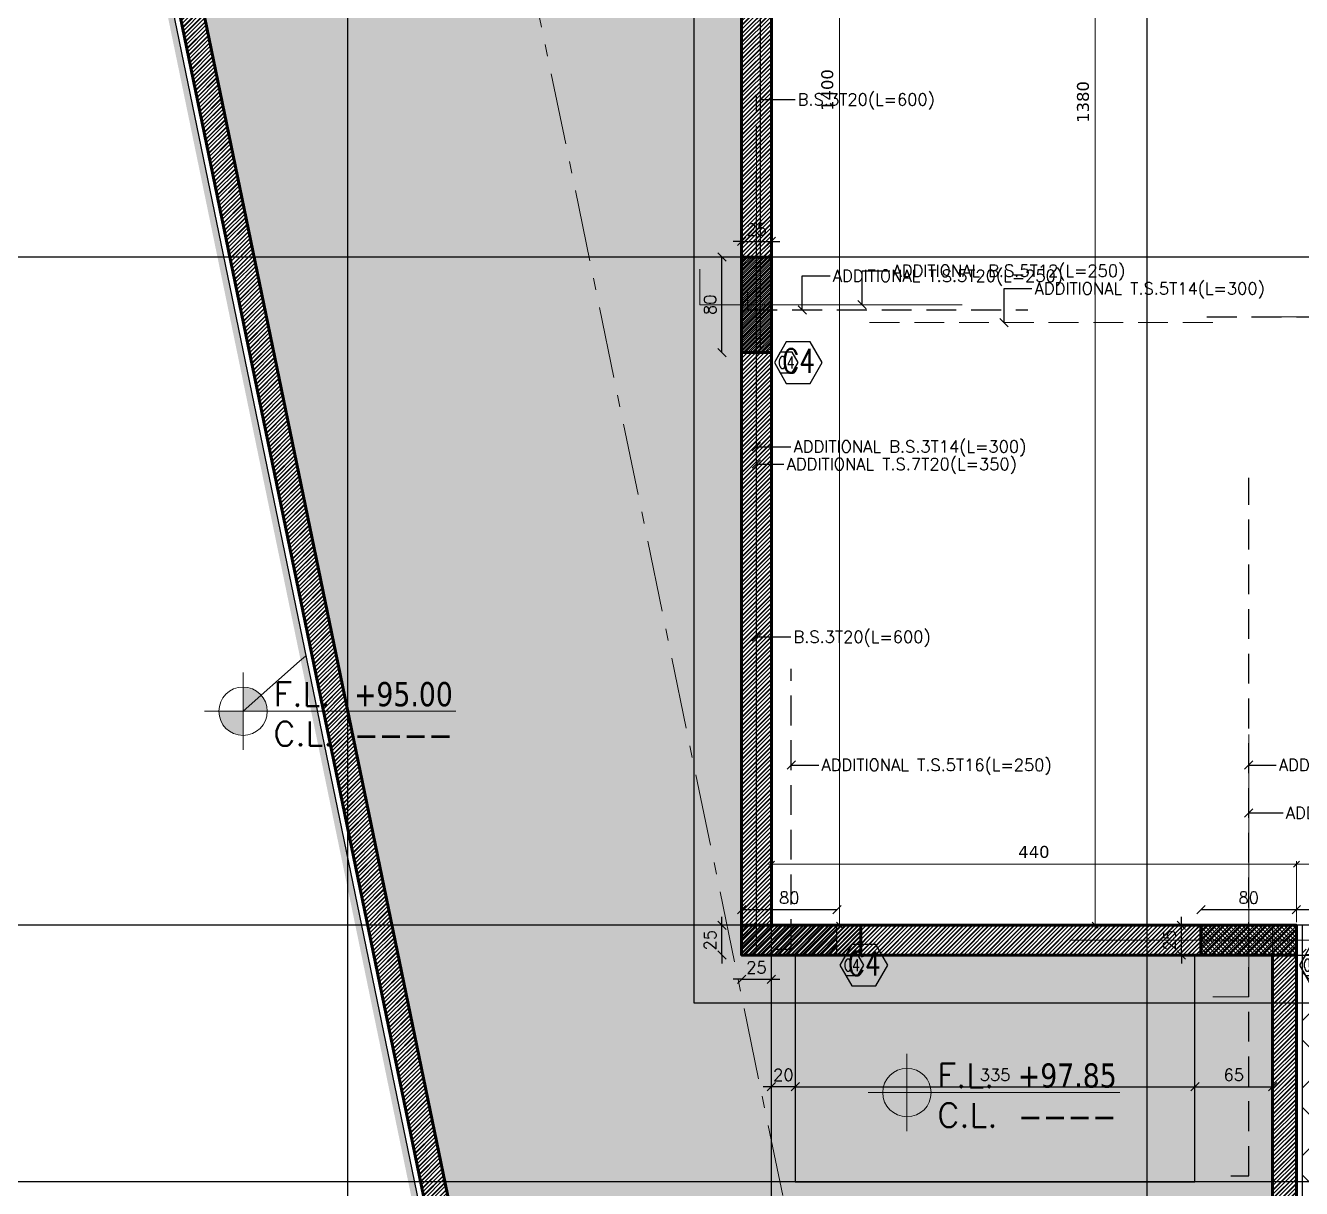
# Model space of a CAD drawing. Header units: inches. Extents: x -48 to 777, y -156 to 510.
# Drawn here: x 586.78 to 597.47, y 127.65 to 137.4 of the extents above; entities that cross this region are included whole.
import ezdxf
from ezdxf.enums import TextEntityAlignment as Align

# ---------------------------------------------------------------- set-up
doc = ezdxf.new("R2010")
doc.units = ezdxf.units.IN
doc.header["$MEASUREMENT"] = 0
doc.set_wipeout_variables(frame=1)
for name, pattern in [('ACAD_ISO10W100', [18, 12, -3, 0, -3]), ('HIDDEN', [0.375, 0.25, -0.125]), ('NUHA', [1.45, 0.75, -0.25, 0.2, -0.25])]:
    doc.linetypes.add(name, pattern=pattern)
doc.layers.get('Defpoints').update_dxf_attribs({"lineweight": 5})
for name, color, linetype, lineweight in [('A-AXIS ST', 251, 'ACAD_ISO10W100', 5), ('A-DIM', 9, 'Continuous', 5), ('A-HIDDEN', 254, 'HIDDEN', 5), ('A-LEVELS', 139, 'Continuous', 20), ('A-LIMIT LOT', 235, 'ACAD_ISO10W100', 20), ('A-PILLARS', 1, 'Continuous', 60), ('A-SIGNS1', 20, 'Continuous', 15), ('A-SIGNS2', 30, 'Continuous', 15), ('A-TEXT', 50, 'Continuous', 15), ('C-STONE', 42, 'Continuous', 30), ('H-PILLARS', 61, 'Continuous', 5), ('str-col-dimension', 6, 'Continuous', 50), ('str-raft-bottom', 1, 'Continuous', 5), ('str-raft-top', 1, 'Continuous', 5)]:
    doc.layers.add(name, color=color, linetype=linetype, lineweight=lineweight)
doc.layers.add('HH-DARK GREY', color=7, linetype='Continuous', lineweight=5, true_color=0x404040)
for name, color, linetype in [('Str-Axes', 8, 'Continuous'), ('str-basement2', 5, 'Continuous'), ('str-col-hatch', 8, 'Continuous'), ('str-COL-TAG-100', 1, 'Continuous'), ('str-COL-TAG-50', 7, 'Continuous'), ('str-columns', 3, 'Continuous'), ('str-raft', 5, 'Continuous'), ('str-slab-bottom-reinf.', 1, 'Continuous'), ('str-slab-top', 1, 'Continuous'), ('str-sunken-slabs', 5, 'Continuous'), ('str-walls', 5, 'Continuous')]:
    doc.layers.add(name, color=color, linetype=linetype)
doc.styles.add('ROMAN', font='ROMANS.SHX')
doc.styles.add('ROMAND', font='verdana.ttf')
doc.styles.add('ROMANS', font='romans__.ttf', dxfattribs={"height": 0.14})
doc.dimstyles.new('M-1.50', dxfattribs={"dimtxt": 0.1, "dimasz": 0.05, "dimexe": 0.025, "dimexo": 0.025, "dimgap": 0.05, "dimtad": 1, "dimlfac": 100, "dimrnd": 0.5, "dimzin": 9, "dimdsep": 46, "dimtxsty": 'ROMAND', "dimblk": 'OBLIQUE', "dimcen": 1, "dimdle": 0.025, "dimclrd": 256, "dimclre": 256, "dimclrt": 2, "dimadec": 0, "dimazin": 0, "dimtfac": 0.666667, "dimtmove": 2, "dimatfit": 3, "dimfxl": 0.04, "dimtolj": 1, "dimtzin": 5, "dimlwd": -1, "dimlwe": -1, "dimarcsym": 0})
doc.dimstyles.new('structure', dxfattribs={"dimtxt": 0.1, "dimasz": 0.07, "dimexe": 0.18, "dimexo": 1, "dimgap": 0.05, "dimtad": 1, "dimdec": 1, "dimlfac": 100, "dimrnd": 0.5, "dimdsep": 46, "dimtxsty": 'ROMAN', "dimblk1": 'OBLIQUE', "dimblk2": 'OBLIQUE', "dimsah": 1, "dimcen": 0.009, "dimse1": 1, "dimse2": 1, "dimclrd": 4, "dimclre": 9, "dimclrt": 1, "dimadec": 0, "dimazin": 0, "dimtfac": 0.066667, "dimtdec": 1, "dimtix": 1, "dimtmove": 2, "dimatfit": 3, "dimldrblk": 'OBLIQUE', "dimfxl": 0.18, "dimtolj": 1, "dimarcsym": 0})
pattern_1 = [(45, (4e-09, -99), (-0.035355339, 0.035355339), [])]

# ---------------------------------------------------------------- blocks, each defined once
blk = doc.blocks.new('GXFHGCGFCD')
at = {"layer": 'A-SIGNS1', "linetype": 'NUHA'}
h = blk.add_hatch(color=256, dxfattribs=at)
h.paths.add_polyline_path([(90.3819, 61.3301), (90.3819, 61.1701), (90.5419, 61.1701, 0.414214)])
h.paths.add_polyline_path([(90.3819, 61.1701), (90.2219, 61.1701, 0.414214), (90.3819, 61.0101)])
at = {"layer": 'A-SIGNS1'}
for p, q in [((90.3819, 60.9141), (90.3819, 61.4261)), ((90.1259, 61.1701), (91.7898, 61.1701))]:
    blk.add_line(p, q, dxfattribs=at)
blk.add_circle((90.3819, 61.1701), 0.16, dxfattribs=at)
blk = doc.blocks.new('DGXFHXFGDFD')
at = {"layer": 'A-SIGNS1'}
blk.add_blockref('GXFHGCGFCD', (0, 0), dxfattribs=at)
at = {"layer": 'A-SIGNS2', "linetype": 'NUHA', "style": 'ROMANS'}
for s, p in [('F.L.', (90.5835, 61.2031)), ('C.L.', (90.5835, 60.9413))]:
    blk.add_text(s, height=0.16, dxfattribs=at).set_placement(p)
at = {"layer": 'A-SIGNS2', "style": 'ROMANS', "width": 0.910135, "flags": 4}
for tag, p, p2 in [('NIV.FINI', (91.1159, 61.2031), (91.7898, 61.2031)), ('NIV.BETON', (91.1159, 60.9413), (91.7898, 60.9413))]:
    blk.add_attdef(tag, text='', height=0.16, dxfattribs=at).set_placement(p, p2, align=Align.FIT)
blk = doc.blocks.new('LOT 688  TOPOGRAPHIC PLAN')
at = {"layer": 'A-LEVELS', "color": 209, "linetype": 'Continuous'}
blk.add_lwpolyline([(-315990.84754, -27925.45822), (-315990.37363, -27925.03798), (-315989.89509, -27924.63812), (-315989.63887, -27924.51289), (-315989.36363, -27924.47147), (-315989.07045, -27924.50898), (-315988.76606, -27924.59567), (-315988.15115, -27924.79439), (-315987.85441, -27924.84535), (-315987.57397, -27924.82347), (-315987.3139, -27924.71456), (-315987.0728, -27924.53599), (-315986.63945, -27924.05385), (-315986.25778, -27923.53972), (-315985.91179, -27923.05221), (-315985.58565, -27922.55544), (-315985.26302, -27922.01262), (-315984.91153, -27921.46935), (-315984.70889, -27921.24231), (-315984.47953, -27921.07004), (-315984.21712, -27920.9705), (-315983.9239, -27920.93551), (-315983.29488, -27920.90163), (-315982.66807, -27920.74485), (-315982.05416, -27920.48321), (-315980.86908, -27919.86169)], dxfattribs=at)
at = {"layer": 'A-LEVELS', "linetype": 'Continuous'}
blk.add_lwpolyline([(-315986.09546, -27930.51457), (-315985.44851, -27929.43765), (-315984.75035, -27928.3945), (-315984.36561, -27927.93882), (-315983.94833, -27927.55543), (-315983.49192, -27927.26563), (-315982.98985, -27927.09052), (-315982.44218, -27927.0263), (-315981.86204, -27927.01984)], dxfattribs=at)
at = {"layer": 'A-LIMIT LOT', "linetype": 'Continuous', "const_width": 0.1}
blk.add_lwpolyline([(-315996.80172, -27893.57917), (-315985.1164, -27950.2257), (-315970.22923, -27937.16678), (-315964.6636, -27941.43051), (-315964.08799, -27936.87852), (-315969.32038, -27930.53073), (-315969.32038, -27896.23659), (-315996.80172, -27893.57917)], dxfattribs=at)
at = {"linetype": 'Continuous'}
blk.add_wipeout([(-315996.80172, -27893.57917), (-315969.32038, -27896.23659), (-315969.32038, -27930.53073), (-315964.08799, -27936.87852), (-315964.6636, -27941.43051), (-315970.22923, -27937.16678), (-315985.1164, -27950.2257)], dxfattribs=at).dxf.layer = 'A-LIMIT LOT'
at = {"layer": 'A-HIDDEN', "linetype": 'ACAD_ISO10W100', "ltscale": 0.05}
blk.add_lwpolyline([(-315992.30527, -27900.52725), (-315983.21966, -27944.57125), (-315970.69258, -27933.58259), (-315972.32038, -27931.60779), (-315972.32038, -27902.3323)], close=True, dxfattribs=at)
at = {"layer": 'A-SIGNS1'}
ref = blk.add_blockref('DGXFHXFGDFD', (-316105.37945, -28002.97223), dxfattribs=dict(at, xscale=1.267200000000003, yscale=1.267200000000003, zscale=1.267200000000003))
ref.add_attrib('NIV.FINI', '+95.00', dxfattribs={"layer": 'A-SIGNS2', "height": 0.202752, "style": 'ROMAND', "width": 0.797031}).set_placement((-315989.91743, -27925.41562), (-315989.08946, -27925.41562), align=Align.FIT)
ref.add_attrib('NIV.BETON', '----', dxfattribs={"layer": 'A-SIGNS2', "height": 0.202752, "style": 'ROMAND', "width": 1.634557}).set_placement((-315989.91743, -27925.74739), (-315989.08946, -27925.74739), align=Align.FIT)
blk = doc.blocks.new('_Oblique')
at = {"color": 0, "linetype": 'ByBlock', "lineweight": -2}
blk.add_line((-0.5, -0.5), (0.5, 0.5), dxfattribs=at)
blk = doc.blocks.new('*D1126')
at = {"layer": 'A-DIM', "transparency": 16777216}
for p, q in [((600.952, 130.369), (597.402, 130.369)), ((597.427, 129.882), (597.427, 130.394)), ((600.927, 129.882), (600.927, 130.394))]:
    blk.add_line(p, q, dxfattribs=at)
at = {"layer": 'Defpoints', "color": 0, "transparency": 16777216}
for p in [(597.427, 130.369), (597.427, 129.857), (600.927, 129.857)]:
    blk.add_point(p, dxfattribs=at)
at = {"layer": 'A-DIM', "transparency": 16777216, "xscale": 0.05, "yscale": 0.05, "zscale": 0.05, "rotation": 180}
blk.add_blockref('_Oblique', (597.427, 130.369), dxfattribs=at)
at = {"layer": 'A-DIM', "transparency": 16777216, "xscale": 0.05, "yscale": 0.05, "zscale": 0.05}
blk.add_blockref('_Oblique', (600.927, 130.369), dxfattribs=at)
at = {"layer": 'A-DIM', "color": 2, "transparency": 16777216, "insert": (599.177, 130.471), "char_height": 0.1, "attachment_point": 5, "style": 'ROMAND'}
blk.add_mtext('\\A1;350', dxfattribs=at)
blk = doc.blocks.new('*D1127')
at = {"layer": 'A-DIM', "transparency": 16777216}
for p, q in [((597.452, 130.369), (593.002, 130.369)), ((593.027, 129.882), (593.027, 130.394)), ((597.427, 129.882), (597.427, 130.394))]:
    blk.add_line(p, q, dxfattribs=at)
at = {"layer": 'Defpoints', "color": 0, "transparency": 16777216}
for p in [(593.027, 130.369), (593.027, 129.857), (597.427, 129.857)]:
    blk.add_point(p, dxfattribs=at)
at = {"layer": 'A-DIM', "transparency": 16777216, "xscale": 0.05, "yscale": 0.05, "zscale": 0.05, "rotation": 180}
blk.add_blockref('_Oblique', (593.027, 130.369), dxfattribs=at)
at = {"layer": 'A-DIM', "transparency": 16777216, "xscale": 0.05, "yscale": 0.05, "zscale": 0.05}
blk.add_blockref('_Oblique', (597.427, 130.369), dxfattribs=at)
at = {"layer": 'A-DIM', "color": 2, "transparency": 16777216, "insert": (595.227, 130.471), "char_height": 0.1, "attachment_point": 5, "style": 'ROMAND'}
blk.add_mtext('\\A1;440', dxfattribs=at)
blk = doc.blocks.new('*D1128')
at = {"layer": 'A-DIM', "transparency": 16777216}
for p, q in [((593.052, 143.857), (593.623, 143.857)), ((593.598, 129.832), (593.598, 143.882)), ((593.052, 129.857), (593.623, 129.857))]:
    blk.add_line(p, q, dxfattribs=at)
at = {"layer": 'Defpoints', "color": 0, "transparency": 16777216}
for p in [(593.027, 143.857), (593.598, 143.857), (593.027, 129.857)]:
    blk.add_point(p, dxfattribs=at)
at = {"layer": 'A-DIM', "transparency": 16777216, "xscale": 0.05, "yscale": 0.05, "zscale": 0.05}
for p, rotation in [((593.598, 143.857), 90), ((593.598, 129.857), 270)]:
    blk.add_blockref('_Oblique', p, dxfattribs=dict(at, rotation=rotation))
at = {"layer": 'A-DIM', "color": 2, "transparency": 16777216, "insert": (593.496, 136.857), "char_height": 0.1, "attachment_point": 5, "rotation": 90, "style": 'ROMAND'}
blk.add_mtext('\\A1;1400', dxfattribs=at)
blk = doc.blocks.new('*D1138')
at = {"layer": 'A-DIM', "transparency": 16777216}
for p, q in [((596.152, 143.657), (595.716, 143.657)), ((595.741, 143.682), (595.741, 129.832)), ((595.913, 129.857), (595.716, 129.857))]:
    blk.add_line(p, q, dxfattribs=at)
at = {"layer": 'Defpoints', "color": 0, "transparency": 16777216}
for p in [(596.177, 143.657), (595.741, 129.857), (595.938, 129.857)]:
    blk.add_point(p, dxfattribs=at)
at = {"layer": 'A-DIM', "transparency": 16777216, "xscale": 0.05, "yscale": 0.05, "zscale": 0.05}
for p, rotation in [((595.741, 143.657), 90), ((595.741, 129.857), 270)]:
    blk.add_blockref('_Oblique', p, dxfattribs=dict(at, rotation=rotation))
at = {"layer": 'A-DIM', "color": 2, "transparency": 16777216, "insert": (595.639, 136.757), "char_height": 0.1, "attachment_point": 5, "rotation": 90, "style": 'ROMAND'}
blk.add_mtext('\\A1;1380', dxfattribs=at)
blk = doc.blocks.new('AXIS')
at = {"layer": 'A-AXIS ST', "ltscale": 0.1}
for p, q in [((633.96853, 296.91777), (633.96853, 336.01919)), ((637.51853, 296.91777), (637.51853, 336.01919)), ((640.66853, 296.91777), (640.66853, 336.01919)), ((657.61853, 310.66777), (627.81853, 310.66777)), ((657.61853, 305.06777), (627.81853, 305.06777)), ((657.61853, 302.91777), (627.81853, 302.91777))]:
    blk.add_line(p, q, dxfattribs=at)
blk = doc.blocks.new('tags')
at = {"layer": 'str-COL-TAG-100', "color": 2}
blk.add_lwpolyline([(0.125, -0.262), (0.325, -0.262), (0.425, -0.088), (0.325, 0.085), (0.125, 0.085), (0.025, -0.088)], close=True, dxfattribs=at)
at = {"layer": 'str-COL-TAG-50', "color": 2}
blk.add_lwpolyline([(0.075, -0.175), (0.175, -0.175), (0.225, -0.088), (0.175, -0.002), (0.075, -0.002), (0.025, -0.088)], close=True, dxfattribs=at)
at = {"layer": 'str-COL-TAG-100', "color": 1, "style": 'ROMANS', "width": 0.699426}
blk.add_attdef('NUMBER', text='', height=0.2, dxfattribs=at).set_placement((0.092, -0.174), (0.368, -0.174), align=Align.FIT)
at = {"layer": 'str-COL-TAG-50', "color": 1, "style": 'ROMANS', "width": 0.697102}
blk.add_attdef('NUMBER', text='', height=0.1, dxfattribs=at).set_placement((0.056, -0.138), (0.194, -0.138), align=Align.FIT)
blk = doc.blocks.new('*D1871')
at = {"layer": 'Defpoints', "color": 0, "transparency": 16777216}
for p in [(596.463, 129.857), (596.627, 129.857), (596.627, 129.607)]:
    blk.add_point(p, dxfattribs=at)
at = {"layer": 'str-col-dimension', "color": 4, "lineweight": -2, "transparency": 16777216}
for p, q in [((596.463, 129.857), (596.463, 129.927)), ((596.463, 129.607), (596.463, 129.857)), ((596.463, 129.607), (596.463, 129.537))]:
    blk.add_line(p, q, dxfattribs=at)
at = {"layer": 'str-col-dimension', "color": 4, "lineweight": -2, "transparency": 16777216, "xscale": 0.07, "yscale": 0.07, "zscale": 0.07}
for p, rotation in [((596.463, 129.857), 270), ((596.463, 129.607), 90)]:
    blk.add_blockref('_Oblique', p, dxfattribs=dict(at, rotation=rotation))
at = {"layer": 'str-col-dimension', "color": 1, "transparency": 16777216, "insert": (596.363, 129.732), "char_height": 0.1, "attachment_point": 5, "rotation": 90, "style": 'ROMAN'}
blk.add_mtext('\\A1;25', dxfattribs=at)
blk = doc.blocks.new('*D1872')
at = {"layer": 'Defpoints', "color": 0, "transparency": 16777216}
for p in [(597.427, 129.988), (596.627, 129.857), (597.427, 129.857)]:
    blk.add_point(p, dxfattribs=at)
at = {"layer": 'str-col-dimension', "color": 4, "lineweight": -2, "transparency": 16777216}
blk.add_line((596.627, 129.988), (597.427, 129.988), dxfattribs=at)
at = {"layer": 'str-col-dimension', "color": 4, "lineweight": -2, "transparency": 16777216, "xscale": 0.07, "yscale": 0.07, "zscale": 0.07, "rotation": 180}
blk.add_blockref('_Oblique', (596.627, 129.988), dxfattribs=at)
at = {"layer": 'str-col-dimension', "color": 4, "lineweight": -2, "transparency": 16777216, "xscale": 0.07, "yscale": 0.07, "zscale": 0.07}
blk.add_blockref('_Oblique', (597.427, 129.988), dxfattribs=at)
at = {"layer": 'str-col-dimension', "color": 1, "transparency": 16777216, "insert": (597.027, 130.088), "char_height": 0.1, "attachment_point": 5, "style": 'ROMAN'}
blk.add_mtext('\\A1;80', dxfattribs=at)
blk = doc.blocks.new('*D1873')
at = {"layer": 'Defpoints', "color": 0, "transparency": 16777216}
for p in [(598.177, 129.988), (597.427, 129.857), (598.177, 129.857)]:
    blk.add_point(p, dxfattribs=at)
at = {"layer": 'str-col-dimension', "color": 4, "lineweight": -2, "transparency": 16777216}
blk.add_line((597.427, 129.988), (598.177, 129.988), dxfattribs=at)
at = {"layer": 'str-col-dimension', "color": 4, "lineweight": -2, "transparency": 16777216, "xscale": 0.07, "yscale": 0.07, "zscale": 0.07, "rotation": 180}
blk.add_blockref('_Oblique', (597.427, 129.988), dxfattribs=at)
at = {"layer": 'str-col-dimension', "color": 4, "lineweight": -2, "transparency": 16777216, "xscale": 0.07, "yscale": 0.07, "zscale": 0.07}
blk.add_blockref('_Oblique', (598.177, 129.988), dxfattribs=at)
at = {"layer": 'str-col-dimension', "color": 1, "transparency": 16777216, "insert": (597.802, 130.088), "char_height": 0.1, "attachment_point": 5, "style": 'ROMAN'}
blk.add_mtext('\\A1;75', dxfattribs=at)
blk = doc.blocks.new('*D1874')
at = {"layer": 'Defpoints', "color": 0, "transparency": 16777216}
for p in [(592.613, 129.857), (592.777, 129.857), (592.777, 129.607)]:
    blk.add_point(p, dxfattribs=at)
at = {"layer": 'str-col-dimension', "color": 4, "lineweight": -2, "transparency": 16777216}
for p, q in [((592.613, 129.857), (592.613, 129.927)), ((592.613, 129.607), (592.613, 129.857)), ((592.613, 129.607), (592.613, 129.537))]:
    blk.add_line(p, q, dxfattribs=at)
at = {"layer": 'str-col-dimension', "color": 4, "lineweight": -2, "transparency": 16777216, "xscale": 0.07, "yscale": 0.07, "zscale": 0.07}
for p, rotation in [((592.613, 129.857), 270), ((592.613, 129.607), 90)]:
    blk.add_blockref('_Oblique', p, dxfattribs=dict(at, rotation=rotation))
at = {"layer": 'str-col-dimension', "color": 1, "transparency": 16777216, "insert": (592.513, 129.732), "char_height": 0.1, "attachment_point": 5, "rotation": 90, "style": 'ROMAN'}
blk.add_mtext('\\A1;25', dxfattribs=at)
blk = doc.blocks.new('*D1875')
at = {"layer": 'Defpoints', "color": 0, "transparency": 16777216}
for p in [(593.577, 129.988), (592.777, 129.857), (593.577, 129.857)]:
    blk.add_point(p, dxfattribs=at)
at = {"layer": 'str-col-dimension', "color": 4, "lineweight": -2, "transparency": 16777216}
blk.add_line((592.777, 129.988), (593.577, 129.988), dxfattribs=at)
at = {"layer": 'str-col-dimension', "color": 4, "lineweight": -2, "transparency": 16777216, "xscale": 0.07, "yscale": 0.07, "zscale": 0.07, "rotation": 180}
blk.add_blockref('_Oblique', (592.777, 129.988), dxfattribs=at)
at = {"layer": 'str-col-dimension', "color": 4, "lineweight": -2, "transparency": 16777216, "xscale": 0.07, "yscale": 0.07, "zscale": 0.07}
blk.add_blockref('_Oblique', (593.577, 129.988), dxfattribs=at)
at = {"layer": 'str-col-dimension', "color": 1, "transparency": 16777216, "insert": (593.177, 130.088), "char_height": 0.1, "attachment_point": 5, "style": 'ROMAN'}
blk.add_mtext('\\A1;80', dxfattribs=at)
blk = doc.blocks.new('*D1914')
at = {"layer": 'Defpoints', "color": 0, "transparency": 16777216}
for p in [(592.613, 135.457), (592.777, 135.457), (592.777, 134.657)]:
    blk.add_point(p, dxfattribs=at)
at = {"layer": 'str-col-dimension', "color": 4, "lineweight": -2, "transparency": 16777216}
blk.add_line((592.613, 134.657), (592.613, 135.457), dxfattribs=at)
at = {"layer": 'str-col-dimension', "color": 4, "lineweight": -2, "transparency": 16777216, "xscale": 0.07, "yscale": 0.07, "zscale": 0.07}
for p, rotation in [((592.613, 135.457), 90), ((592.613, 134.657), 270)]:
    blk.add_blockref('_Oblique', p, dxfattribs=dict(at, rotation=rotation))
at = {"layer": 'str-col-dimension', "color": 1, "transparency": 16777216, "insert": (592.513, 135.057), "char_height": 0.1, "attachment_point": 5, "rotation": 90, "style": 'ROMAN'}
blk.add_mtext('\\A1;80', dxfattribs=at)
blk = doc.blocks.new('*D1915')
at = {"layer": 'Defpoints', "color": 0, "transparency": 16777216}
for p in [(593.027, 135.588), (592.777, 135.457), (593.027, 135.457)]:
    blk.add_point(p, dxfattribs=at)
at = {"layer": 'str-col-dimension', "color": 4, "lineweight": -2, "transparency": 16777216}
for p, q in [((592.777, 135.588), (592.707, 135.588)), ((592.777, 135.588), (593.027, 135.588)), ((593.027, 135.588), (593.097, 135.588))]:
    blk.add_line(p, q, dxfattribs=at)
at = {"layer": 'str-col-dimension', "color": 4, "lineweight": -2, "transparency": 16777216, "xscale": 0.07, "yscale": 0.07, "zscale": 0.07}
blk.add_blockref('_Oblique', (592.777, 135.588), dxfattribs=at)
at = {"layer": 'str-col-dimension', "color": 4, "lineweight": -2, "transparency": 16777216, "xscale": 0.07, "yscale": 0.07, "zscale": 0.07, "rotation": 180}
blk.add_blockref('_Oblique', (593.027, 135.588), dxfattribs=at)
at = {"layer": 'str-col-dimension', "color": 1, "transparency": 16777216, "insert": (592.902, 135.688), "char_height": 0.1, "attachment_point": 5, "style": 'ROMAN'}
blk.add_mtext('\\A1;25', dxfattribs=at)
blk = doc.blocks.new('*D1952')
at = {"layer": 'Defpoints', "color": 0, "transparency": 16777216}
for p in [(592.777, 129.607), (593.027, 129.607), (593.027, 129.404)]:
    blk.add_point(p, dxfattribs=at)
at = {"layer": 'str-col-dimension', "color": 4, "lineweight": -2, "transparency": 16777216}
for p, q in [((592.777, 129.404), (592.707, 129.404)), ((592.777, 129.404), (593.027, 129.404)), ((593.027, 129.404), (593.097, 129.404))]:
    blk.add_line(p, q, dxfattribs=at)
at = {"layer": 'str-col-dimension', "color": 4, "lineweight": -2, "transparency": 16777216, "xscale": 0.07, "yscale": 0.07, "zscale": 0.07}
blk.add_blockref('_Oblique', (592.777, 129.404), dxfattribs=at)
at = {"layer": 'str-col-dimension', "color": 4, "lineweight": -2, "transparency": 16777216, "xscale": 0.07, "yscale": 0.07, "zscale": 0.07, "rotation": 180}
blk.add_blockref('_Oblique', (593.027, 129.404), dxfattribs=at)
at = {"layer": 'str-col-dimension', "color": 1, "transparency": 16777216, "insert": (592.902, 129.504), "char_height": 0.1, "attachment_point": 5, "style": 'ROMAN'}
blk.add_mtext('\\A1;25', dxfattribs=at)
blk = doc.blocks.new('*D1963')
at = {"layer": 'Defpoints', "color": 0, "transparency": 16777216}
for p in [(593.027, 128.503), (593.027, 128.503), (593.227, 128.503)]:
    blk.add_point(p, dxfattribs=at)
at = {"layer": 'str-sunken-slabs', "color": 4, "lineweight": -2, "transparency": 16777216}
for p, q in [((593.027, 128.503), (592.957, 128.503)), ((593.227, 128.503), (593.027, 128.503)), ((593.227, 128.503), (593.297, 128.503))]:
    blk.add_line(p, q, dxfattribs=at)
at = {"layer": 'str-sunken-slabs', "color": 4, "lineweight": -2, "transparency": 16777216, "xscale": 0.07, "yscale": 0.07, "zscale": 0.07}
for p, rotation in [((593.027, 128.503), 8.142219984546603e-12), ((593.227, 128.503), 180.0000000000082)]:
    blk.add_blockref('_Oblique', p, dxfattribs=dict(at, rotation=rotation))
at = {"layer": 'str-sunken-slabs', "color": 1, "transparency": 16777216, "insert": (593.127, 128.603), "char_height": 0.1, "attachment_point": 5, "style": 'ROMAN'}
blk.add_mtext('\\A1;20', dxfattribs=at)
blk = doc.blocks.new('*D1964')
at = {"layer": 'Defpoints', "color": 0, "transparency": 16777216}
for p in [(593.227, 128.503), (596.577, 128.503), (596.577, 128.503)]:
    blk.add_point(p, dxfattribs=at)
at = {"layer": 'str-sunken-slabs', "color": 4, "lineweight": -2, "transparency": 16777216}
blk.add_line((593.227, 128.503), (596.577, 128.503), dxfattribs=at)
at = {"layer": 'str-sunken-slabs', "color": 4, "lineweight": -2, "transparency": 16777216, "xscale": 0.07, "yscale": 0.07, "zscale": 0.07, "rotation": 180}
blk.add_blockref('_Oblique', (593.227, 128.503), dxfattribs=at)
at = {"layer": 'str-sunken-slabs', "color": 4, "lineweight": -2, "transparency": 16777216, "xscale": 0.07, "yscale": 0.07, "zscale": 0.07}
blk.add_blockref('_Oblique', (596.577, 128.503), dxfattribs=at)
at = {"layer": 'str-sunken-slabs', "color": 1, "transparency": 16777216, "insert": (594.902, 128.603), "char_height": 0.1, "attachment_point": 5, "style": 'ROMAN'}
blk.add_mtext('\\A1;335', dxfattribs=at)
blk = doc.blocks.new('*D1965')
at = {"layer": 'Defpoints', "color": 0, "transparency": 16777216}
for p in [(596.577, 128.503), (597.227, 128.503), (597.227, 128.503)]:
    blk.add_point(p, dxfattribs=at)
at = {"layer": 'str-sunken-slabs', "color": 4, "lineweight": -2, "transparency": 16777216}
blk.add_line((596.577, 128.503), (597.227, 128.503), dxfattribs=at)
at = {"layer": 'str-sunken-slabs', "color": 4, "lineweight": -2, "transparency": 16777216, "xscale": 0.07, "yscale": 0.07, "zscale": 0.07, "rotation": 180}
blk.add_blockref('_Oblique', (596.577, 128.503), dxfattribs=at)
at = {"layer": 'str-sunken-slabs', "color": 4, "lineweight": -2, "transparency": 16777216, "xscale": 0.07, "yscale": 0.07, "zscale": 0.07}
blk.add_blockref('_Oblique', (597.227, 128.503), dxfattribs=at)
at = {"layer": 'str-sunken-slabs', "color": 1, "transparency": 16777216, "insert": (596.902, 128.603), "char_height": 0.1, "attachment_point": 5, "style": 'ROMAN'}
blk.add_mtext('\\A1;65', dxfattribs=at)

msp = doc.modelspace()

# ---------------------------------------------------------------- block references
at = {"layer": 'A-TEXT'}
msp.add_blockref('LOT 688  TOPOGRAPHIC PLAN', (316579.44716, 28057.10823), dxfattribs=at)

# ---------------------------------------------------------------- next in the draw order: hatches: boundary and pattern name
at = {"layer": 'H-PILLARS'}
h = msp.add_hatch(dxfattribs=at)
h.set_pattern_fill('ANSI31', color=256, scale=0.2)
h.set_pattern_definition([(45, (-242.491753, -175.210882), (-0.0176776695, 0.0176776695), [])])
h.paths.add_polyline_path([(582.69753, 163.52402), (590.49863, 125.70688), (597.42678, 125.70688), (597.42678, 129.60688), (597.22678, 129.60688), (597.22678, 125.90688), (590.66159, 125.90688), (582.9059, 163.50387)])
h = msp.add_hatch(dxfattribs=at)
h.set_pattern_fill('ANSI31', color=256, scale=0.2)
h.paths.add_polyline_path([(589.47678, 155.05845), (589.72678, 155.05852), (589.72662, 148.55845), (590.22678, 148.55845), (590.22678, 143.30688), (593.02678, 143.30688), (593.02678, 129.85688), (597.42678, 129.85688), (597.42678, 129.60688), (592.77678, 129.60688), (592.77678, 143.05688), (589.97678, 143.05688), (589.97678, 148.30845), (589.47678, 148.30845)])
at = {"layer": 'H-PILLARS', "linetype": 'Continuous'}
h = msp.add_hatch(dxfattribs=at)
h.set_pattern_fill('ANSI31', color=256, scale=0.2)
h.set_pattern_definition([(45, (54.527274, -175.36929), (-0.0176776695, 0.0176776695), [])])
h.paths.add_polyline_path([(593.02678, 134.65688), (592.77678, 134.65688), (592.77678, 135.45688), (593.02678, 135.45688)])
h = msp.add_hatch(dxfattribs=at)
h.set_pattern_fill('ANSI31', color=256, scale=0.2)
h.set_pattern_definition([(45, (54.527274, -175.21929), (-0.0176776695, 0.0176776695), [])])
h.paths.add_polyline_path([(592.77678, 129.85688), (592.77678, 129.60688), (593.77678, 129.60688), (593.77678, 129.85688)])
at = {"layer": 'H-PILLARS'}
h = msp.add_hatch(dxfattribs=at)
h.set_pattern_fill('ANSI31', color=256, scale=0.2, angle=90)
h.set_pattern_definition([(135, (-143.491753, -175.210882), (-0.0176776695, -0.0176776695), [])])
h.paths.add_polyline_path([(597.42678, 129.85688), (597.42678, 129.60688), (596.62678, 129.60688), (596.62678, 129.85688)])
at = {"layer": 'HH-DARK GREY'}
h = msp.add_hatch(dxfattribs=at)
h.set_pattern_fill('EARTH', color=256, scale=2)
h.set_pattern_definition([(0, (-242.49175, -174.7109), (0.5, 0.5), [0.5, -0.5]), (0, (-242.49175, -174.5234), (0.5, 0.5), [0.5, -0.5]), (0, (-242.49175, -174.3359), (0.5, 0.5), [0.5, -0.5]), (90, (-242.42925, -174.2734), (-0.5, 0.5), [0.5, -0.5]), (90, (-242.24175, -174.2734), (-0.5, 0.5), [0.5, -0.5]), (90, (-242.05425, -174.2734), (-0.5, 0.5), [0.5, -0.5])])
edge = h.paths.add_edge_path()
edge.add_line((589.47678, 155.05845), (589.47678, 148.30845))
edge.add_line((589.47678, 148.30845), (589.97678, 148.30845))
edge.add_line((589.97678, 148.30845), (589.97678, 143.05688))
edge.add_line((589.97678, 143.05688), (592.77678, 143.05688))
edge.add_line((592.77678, 143.05688), (592.77678, 129.60688))
edge.add_line((592.77678, 129.60688), (597.22678, 129.60688))
edge.add_line((597.22678, 129.60688), (597.22678, 125.90688))
edge.add_line((597.22678, 125.90688), (590.66159, 125.90688))
edge.add_line((590.66159, 125.90688), (582.9059, 163.50387))
edge.add_line((582.9059, 163.50387), (609.87678, 160.89581))
edge.add_line((609.87678, 160.89581), (609.87678, 126.48774))
edge.add_line((609.87678, 126.48774), (610.35557, 125.90688))
edge.add_line((610.35557, 125.90688), (604.37678, 125.90688))
edge.add_arc((604.37678, 129.15688), 3.25, 180, 270, ccw=False)
edge.add_line((601.12678, 129.15688), (601.12678, 129.60688))
edge.add_line((601.12678, 129.60688), (605.57678, 129.60688))
edge.add_line((605.57678, 129.60688), (605.57678, 143.05688))
edge.add_line((605.57678, 143.05688), (607.12678, 143.05688))
edge.add_line((607.12678, 143.05688), (607.12678, 147.60861))
edge.add_line((607.12678, 147.60861), (605.42678, 147.60861))
edge.add_line((605.42678, 147.60861), (605.4268, 154.90849))
edge.add_line((605.4268, 154.90849), (603.57164, 154.90845))
edge.add_line((603.57164, 154.90845), (603.57158, 155.05832))
edge.add_line((603.57158, 155.05832), (589.47678, 155.05853))
edge.add_line((589.47678, 155.05853), (589.47678, 154.98002))
edge.add_line((589.47678, 154.98002), (589.47678, 155.05845))
h = msp.add_hatch(dxfattribs=at)
h.set_pattern_fill('AR-HBONE', color=256, scale=0.1)
h.set_pattern_definition([(45, (594, -4e-14), (4e-17, 0.5656854), [1.2, -0.4]), (135, (594.28284, 0.28284), (4e-17, 0.5656854), [1.2, -0.4])])
edge = h.paths.add_edge_path()
edge.add_line((600.87678, 129.15688), (600.87678, 129.65688))
edge.add_line((600.87678, 129.65688), (597.47678, 129.65688))
edge.add_line((597.47678, 129.65688), (597.47678, 125.65688))
edge.add_line((597.47678, 125.65688), (590.61105, 125.65688))
edge.add_line((590.61105, 125.65688), (594.4256, 107.16525))
edge.add_line((594.4256, 107.16525), (604.70094, 116.17871))
edge.add_arc((609.21052, 120.135), 5.99904, 131.596573, 221.260764, ccw=False)
edge.add_line((605.22787, 124.62131), (606.40842, 125.65688))
edge.add_line((606.40842, 125.65688), (604.37678, 125.65688))
edge.add_arc((604.37678, 129.15688), 3.5, 179.999981, 270.000019, ccw=False)
at = {"layer": 'str-col-hatch'}
h = msp.add_hatch(dxfattribs=at)
h.set_pattern_fill('ANSI31', color=256, scale=0.4)
h.set_pattern_definition([(45, (-103.35302, 83.947635), (-0.035355339, 0.035355339), [])])
h.paths.add_polyline_path([(592.77678, 135.45688), (592.77678, 134.65688), (593.02678, 134.65688), (593.02678, 135.45688)])
h = msp.add_hatch(dxfattribs=at)
h.set_pattern_fill('ANSI31', color=256, scale=0.4)
h.set_pattern_definition([(45, (-102.80302, 78.897635), (-0.035355339, 0.035355339), [])])
h.paths.add_polyline_path([(592.77678, 129.85688), (592.77678, 129.60688), (593.57678, 129.60688), (593.57678, 129.85688)])
h = msp.add_hatch(dxfattribs=at)
h.set_pattern_fill('ANSI31', color=256, scale=0.4)
h.set_pattern_definition([(45, (-98.95302, 78.897635), (-0.035355339, 0.035355339), [])])
h.paths.add_polyline_path([(596.62678, 129.85688), (596.62678, 129.60688), (597.42678, 129.60688), (597.42678, 129.85688)])
at = {"layer": 'str-walls'}
h = msp.add_hatch(dxfattribs=at)
h.set_pattern_fill('ANSI31', color=8, scale=0.4)
h.set_pattern_definition(pattern_1)
h.paths.add_polyline_path([(582.69753, 163.52402), (590.49863, 125.70688), (597.42678, 125.70688), (597.42678, 129.60688), (597.22678, 129.60688), (597.22678, 125.90688), (590.66159, 125.90688), (582.9059, 163.50387)])
h = msp.add_hatch(dxfattribs=at)
h.set_pattern_fill('ANSI31', color=8, scale=0.4)
h.set_pattern_definition(pattern_1)
h.paths.add_polyline_path([(589.47678, 152.55845), (589.72672, 152.55845), (589.72678, 154.80848), (589.47678, 154.80841)])
h.paths.add_polyline_path([(589.47678, 148.55845), (589.72662, 148.55845), (589.7267, 151.75845), (589.47678, 151.75845)])
h.paths.add_polyline_path([(589.97678, 143.85688), (590.22678, 143.85688), (590.22678, 148.30845), (589.97678, 148.30845)])
h.paths.add_polyline_path([(592.77678, 143.05688), (592.77678, 143.30688), (590.22678, 143.30688), (590.22678, 143.05688)])
h.paths.add_polyline_path([(592.77678, 140.85688), (593.02678, 140.85688), (593.02678, 143.05688), (592.77678, 143.05688)])
h.paths.add_polyline_path([(592.77678, 135.45688), (593.02678, 135.45688), (593.02678, 140.05688), (592.77678, 140.05688)])
h.paths.add_polyline_path([(592.77678, 129.85688), (593.02678, 129.85688), (593.02678, 134.65688), (592.77678, 134.65688)])
h.paths.add_polyline_path([(596.62678, 129.60688), (596.62678, 129.85688), (593.57678, 129.85688), (593.57678, 129.60688)])

# ---------------------------------------------------------------- next in the draw order: linework, layer by layer
at = {"layer": 'A-PILLARS'}
for points in [[(582.69753, 163.52402), (590.49863, 125.70688), (597.42678, 125.70688), (597.42678, 129.60688), (597.22678, 129.60688), (597.22678, 125.90688), (590.66159, 125.90688), (582.9059, 163.50387)], [(593.02678, 134.65688), (592.77678, 134.65688), (592.77678, 135.45688), (593.02678, 135.45688)], [(592.77678, 129.85688), (592.77678, 129.60688), (593.77678, 129.60688), (593.77678, 129.85688)], [(597.42678, 129.85688), (597.42678, 129.60688), (596.62678, 129.60688), (596.62678, 129.85688)]]:
    msp.add_lwpolyline(points, close=True, dxfattribs=at)
for points in [[(589.47678, 155.05845), (589.47678, 148.30845), (589.97678, 148.30845), (589.97678, 143.05688), (592.77678, 143.05688), (592.77678, 129.60688), (597.22678, 129.60688), (597.22678, 125.90688), (590.66159, 125.90688), (582.9059, 163.50387)], [(589.47678, 155.05845), (589.72678, 155.05852), (589.72662, 148.55845), (590.22678, 148.55845), (590.22678, 143.30688), (593.02678, 143.30688), (593.02678, 129.85688), (597.42678, 129.85688), (597.42678, 129.60688), (592.77678, 129.60688), (592.77678, 143.05688), (589.97678, 143.05688), (589.97678, 148.30845), (589.47678, 148.30845), (589.47678, 155.05845)]]:
    msp.add_lwpolyline(points, dxfattribs=at)
at = {"layer": 'C-STONE'}
msp.add_lwpolyline([(582.64544, 163.52905), (590.45789, 125.65688), (597.47678, 125.65688), (597.47678, 129.85688), (597.42678, 129.85688)], dxfattribs=at)
at = {"layer": 'HH-DARK GREY'}
msp.add_lwpolyline([(605.57678, 143.05688), (607.12678, 143.05688), (607.12678, 147.60861), (605.42678, 147.60861), (605.4268, 154.80845), (605.4268, 154.80845), (605.4268, 155.05845), (589.47678, 155.05845), (589.47678, 148.30845), (589.97678, 148.30845), (589.97678, 143.05688), (592.77678, 143.05688), (592.77678, 129.60688), (597.22678, 129.60688), (597.47678, 129.60688), (597.47678, 126.95688), (601.65465, 126.95688, -0.17158349), (600.87678, 129.15688), (600.87678, 129.60688), (601.12678, 129.60688), (605.57678, 129.60688)], format="xyb", close=True, dxfattribs=at)
at = {"layer": 'Str-Axes', "ltscale": 0.1}
for p, q in [((589.47678, 122.25688), (589.47678, 161.35831)), ((593.02678, 122.25688), (593.02678, 161.35831)), ((596.17678, 122.25688), (596.17678, 161.35831)), ((611.62657, 135.45688), (583.32678, 135.45688)), ((611.62657, 129.85688), (583.32678, 129.85688)), ((611.62657, 127.70688), (583.32678, 127.70688))]:
    msp.add_line(p, q, dxfattribs=at)
at = {"layer": 'str-basement2'}
for points in [[(589.47678, 155.05833), (589.47678, 148.30845), (589.97678, 148.30845), (589.97678, 143.05688), (592.77678, 143.05688), (592.77678, 129.60688), (605.57678, 129.60688), (605.57678, 143.05688), (607.12678, 143.05688), (607.12678, 147.60861), (605.42678, 147.60862), (605.4268, 154.65849), (606.67686, 154.65849), (606.6768, 155.05816)], [(596.57678, 129.55688), (596.57678, 129.60688), (593.22678, 129.60688), (593.22678, 127.70688), (596.57678, 127.70688)]]:
    msp.add_lwpolyline(points, close=True, dxfattribs=at)
msp.add_lwpolyline([(601.12678, 129.20688), (601.12678, 129.85688), (597.22678, 129.85688), (597.22678, 127.00688), (601.9396, 127.00688, -0.18642956)], format="xyb", close=True, dxfattribs=at)
at = {"layer": 'str-columns'}
for points in [[(592.77678, 134.65688), (593.02678, 134.65688), (593.02678, 135.45688), (592.77678, 135.45688)], [(593.57678, 129.60688), (593.57678, 129.85688), (592.77678, 129.85688), (592.77678, 129.60688)], [(597.42678, 129.60688), (597.42678, 129.85688), (596.62678, 129.85688), (596.62678, 129.60688)]]:
    msp.add_lwpolyline(points, close=True, dxfattribs=at)
at = {"layer": 'str-raft'}
msp.add_lwpolyline([(589.07678, 155.45833), (589.07678, 147.90845), (589.57678, 147.90845), (589.57678, 142.65688), (592.37678, 142.65688), (592.37678, 129.20688), (605.97678, 129.20688), (605.97678, 142.65688), (607.52678, 142.65688), (607.52678, 148.00861), (605.82678, 148.00862), (605.8268, 154.25849), (607.07687, 154.25849), (607.07679, 155.45815)], close=True, dxfattribs=at)
at = {"layer": 'str-raft-bottom'}
for p, q in [((592.90178, 133.55688), (592.90178, 136.55688)), ((597.17678, 134.95688), (601.17678, 134.95688)), ((595.52678, 129.73188), (598.52678, 129.73188))]:
    msp.add_line(p, q, dxfattribs=at)
for points in [[(592.42678, 135.35688), (592.42678, 135.05688), (594.62678, 135.05688)], [(596.72678, 129.25688), (597.02678, 129.25688), (597.02678, 131.45688)]]:
    msp.add_lwpolyline(points, dxfattribs=at)
at = {"layer": 'str-raft-top', "linetype": 'HIDDEN'}
msp.add_line((593.85013, 134.90823), (596.85013, 134.90823), dxfattribs=at)
at = {"layer": 'str-slab-bottom-reinf.'}
for p, q in [((592.93699, 134.67889), (592.93699, 140.67889)), ((592.90141, 129.64993), (592.90141, 135.64993))]:
    msp.add_line(p, q, dxfattribs=at)
at = {"layer": 'str-slab-top', "linetype": 'HIDDEN'}
for p, q in [((592.90178, 133.30688), (592.90178, 136.80688)), ((596.67678, 134.95688), (601.67678, 134.95688))]:
    msp.add_line(p, q, dxfattribs=at)
for points in [[(592.82678, 135.16423), (592.82678, 135.01423), (595.17678, 135.01423)], [(596.87678, 127.75688), (597.02678, 127.75688), (597.02678, 133.60688)], [(593.04345, 129.65688), (593.19345, 129.65688), (593.19345, 132.00688)]]:
    msp.add_lwpolyline(points, dxfattribs=at)
at = {"layer": 'str-walls'}
msp.add_lwpolyline([(582.69753, 163.52402), (590.49863, 125.70688), (597.42678, 125.70688), (597.42678, 129.60688), (597.22678, 129.60688), (597.22678, 125.90688), (590.66159, 125.90688), (582.9059, 163.50387)], close=True, dxfattribs=at)
msp.add_lwpolyline([(589.47678, 154.80845), (589.72678, 154.80845), (589.72662, 148.55845), (590.22678, 148.55845), (590.22678, 143.30688), (593.02678, 143.30688), (593.02678, 129.85688), (596.62678, 129.85688), (596.62678, 129.60688), (592.77678, 129.60688), (592.77678, 143.05688), (589.97678, 143.05688), (589.97678, 148.30845), (589.47678, 148.30845), (589.47678, 154.80845)], dxfattribs=at)

# ---------------------------------------------------------------- next in the draw order: block references
at = {"layer": 'A-DIM'}
msp.add_blockref('AXIS', (-44.49175, -175.21088), dxfattribs=at)
at = {"layer": 'A-SIGNS1'}
ref = msp.add_blockref('DGXFHXFGDFD', (479.63121, 50.93978), dxfattribs=dict(at, xscale=1.267200000000003, yscale=1.267200000000003, zscale=1.267200000000003))
ref.add_attrib('NIV.FINI', '+97.85', dxfattribs={"layer": 'A-SIGNS2', "height": 0.202752, "style": 'ROMAND', "width": 0.797031}).set_placement((595.09323, 128.4964), (595.92119, 128.4964), align=Align.FIT)
ref.add_attrib('NIV.BETON', '----', dxfattribs={"layer": 'A-SIGNS2', "height": 0.202752, "style": 'ROMAND', "width": 1.634557}).set_placement((595.09323, 128.16463), (595.92119, 128.16463), align=Align.FIT)
at = {"layer": 'str-columns'}
ref = msp.add_blockref('tags', (593.02678, 134.66073), dxfattribs=at)
ref.add_attrib('NUMBER', 'C4', dxfattribs={"layer": 'str-COL-TAG-50', "color": 1, "height": 0.1, "style": 'ROMANS', "width": 0.63631}).set_placement((593.08297, 134.52323), (593.22056, 134.52323), align=Align.FIT)
ref.add_attrib('NUMBER', 'C4', dxfattribs={"layer": 'str-COL-TAG-100', "color": 1, "height": 0.2, "style": 'ROMANS', "width": 0.638431}).set_placement((593.11862, 134.48667), (593.39471, 134.48667), align=Align.FIT)
ref = msp.add_blockref('tags', (593.57678, 129.61073), dxfattribs=at)
ref.add_attrib('NUMBER', 'C4', dxfattribs={"layer": 'str-COL-TAG-50', "color": 1, "height": 0.1, "style": 'ROMANS', "width": 0.63631}).set_placement((593.63297, 129.47323), (593.77056, 129.47323), align=Align.FIT)
ref.add_attrib('NUMBER', 'C4', dxfattribs={"layer": 'str-COL-TAG-100', "color": 1, "height": 0.2, "style": 'ROMANS', "width": 0.638431}).set_placement((593.66862, 129.43667), (593.94471, 129.43667), align=Align.FIT)
ref = msp.add_blockref('tags', (597.42678, 129.61073), dxfattribs=at)
ref.add_attrib('NUMBER', 'C5', dxfattribs={"layer": 'str-COL-TAG-50', "color": 1, "height": 0.1, "style": 'ROMANS', "width": 0.63631}).set_placement((597.48297, 129.47323), (597.62056, 129.47323), align=Align.FIT)
ref.add_attrib('NUMBER', 'C5', dxfattribs={"layer": 'str-COL-TAG-100', "color": 1, "height": 0.2, "style": 'ROMANS', "width": 0.638431}).set_placement((597.51862, 129.43667), (597.79471, 129.43667), align=Align.FIT)

# ---------------------------------------------------------------- next in the draw order: texts
at = {"layer": 'str-raft-bottom', "style": 'ROMAN'}
for s, p in [('ADDITIONAL B.S.5T12(L=250)', (594.04229, 135.29268)), ('ADDITIONAL B.S.3T14(L=300)', (593.21301, 133.81862)), ('ADDITIONAL B.S.5T20(L=250)', (597.33801, 130.74922))]:
    msp.add_text(s, height=0.1, dxfattribs=at).set_placement(p)
at = {"layer": 'str-raft-top', "style": 'ROMAN'}
msp.add_text('ADDITIONAL T.S.5T14(L=300)', height=0.1, dxfattribs=at).set_placement((595.23283, 135.14403))
at = {"layer": 'str-slab-bottom-reinf.', "style": 'ROMAN'}
for p in [(593.24822, 136.72773), (593.21264, 132.22404)]:
    msp.add_text('B.S.3T20(L=600)', height=0.1, dxfattribs=at).set_placement(p)
at = {"layer": 'str-slab-top', "style": 'ROMAN'}
for s, p in [('ADDITIONAL T.S.5T20(L=250)', (593.54163, 135.25003)), ('ADDITIONAL T.S.7T20(L=350)', (593.15516, 133.67247)), ('ADDITIONAL T.S.5T16(L=250)', (593.44683, 131.1506)), ('ADDITIONAL T.S.5T20(L=600)', (597.28016, 131.1506))]:
    msp.add_text(s, height=0.1, dxfattribs=at).set_placement(p)

# ---------------------------------------------------------------- next in the draw order: dimensions: what is measured, and where the dimension line sits
at = {"layer": 'A-DIM'}
for base, p1, p2, picture, middle in [((593.59783, 143.85688), (593.02678, 129.85688), (593.02678, 143.85688), '*D1128', (593.49578, 136.85688)), ((595.74122, 129.85688), (596.17678, 143.65688), (595.93794, 129.85688), '*D1138', (595.63894, 136.75688))]:
    dim = msp.add_linear_dim(base=base, p1=p1, p2=p2, angle=90, dimstyle='M-1.50', dxfattribs=at)
    dim.commit()
    dim.dimension.update_dxf_attribs({"geometry": picture, "text_midpoint": middle})
for base, p1, p2, picture, middle in [((593.02678, 130.36915), (597.42678, 129.85688), (593.02678, 129.85688), '*D1127', (595.22678, 130.4712)), ((597.42678, 130.36915), (600.92678, 129.85688), (597.42678, 129.85688), '*D1126', (599.17678, 130.47123))]:
    dim = msp.add_linear_dim(base=base, p1=p1, p2=p2, dimstyle='M-1.50', dxfattribs=at)
    dim.commit()
    dim.dimension.update_dxf_attribs({"geometry": picture, "text_midpoint": middle})
at = {"layer": 'str-col-dimension'}
for p1, p2, distance, picture, middle in [((592.77678, 135.45688), (593.02678, 135.45688), 0.13078, '*D1915', (592.90178, 135.68766)), ((592.77678, 134.65688), (592.77678, 135.45688), 0.16372, '*D1914', (592.51305, 135.05688)), ((592.77678, 129.85688), (593.57678, 129.85688), 0.13078, '*D1875', (593.17678, 130.08766)), ((596.62678, 129.85688), (597.42678, 129.85688), 0.13078, '*D1872', (597.02678, 130.08766)), ((597.42678, 129.85688), (598.17678, 129.85688), 0.13078, '*D1873', (597.80178, 130.08766)), ((592.77678, 129.60688), (592.77678, 129.85688), 0.16372, '*D1874', (592.51305, 129.73188)), ((596.62678, 129.60688), (596.62678, 129.85688), 0.16372, '*D1871', (596.36305, 129.73188))]:
    dim = msp.add_aligned_dim(p1=p1, p2=p2, distance=distance, dimstyle='structure', dxfattribs=at)
    dim.commit()
    dim.dimension.update_dxf_attribs({"geometry": picture, "text_midpoint": middle})
dim = msp.add_aligned_dim(p1=(592.77678, 129.60688), p2=(593.02678, 129.60688), distance=-0.20311, dimstyle='structure', override={"dimfxl": 0.04}, dxfattribs=at)
dim.commit()
dim.dimension.update_dxf_attribs({"geometry": '*D1952', "text_midpoint": (592.90178, 129.50377)})
at = {"layer": 'str-sunken-slabs'}
for p1, p2, picture, middle in [((593.22678, 128.50289), (593.02678, 128.50289), '*D1963', (593.12678, 128.60289)), ((593.22678, 128.50289), (596.57678, 128.50289), '*D1964', (594.90178, 128.60289)), ((596.57678, 128.50289), (597.22678, 128.50289), '*D1965', (596.90178, 128.60289))]:
    dim = msp.add_aligned_dim(p1=p1, p2=p2, distance=0, dimstyle='structure', override={"dimfxl": 0.04}, dxfattribs=at)
    dim.commit()
    dim.dimension.update_dxf_attribs({"geometry": picture, "text_midpoint": middle})

# ---------------------------------------------------------------- next in the draw order: leaders
at = {"layer": 'str-raft-bottom'}
for points, override in [([(593.78691, 135.05688), (593.78691, 135.34181), (594.01984, 135.34181)], {"dimgap": 0.05, "dimtad": 0, "dimfxl": 0.04, "dimfxlon": 1}), ([(592.90178, 133.86774), (593.19055, 133.86774)], {"dimgap": 0.05, "dimtad": 0}), ([(597.02678, 130.79835), (597.31555, 130.79835)], {"dimgap": 0.05, "dimtad": 0})]:
    msp.add_leader(points, dimstyle='structure', override=override, dxfattribs=at)
at = {"layer": 'str-raft-top'}
msp.add_leader([(594.97745, 134.90823), (594.97745, 135.19316), (595.21037, 135.19316)], dimstyle='structure', override={"dimgap": 0.05, "dimtad": 0, "dimfxl": 0.04, "dimfxlon": 1}, dxfattribs=at)
at = {"layer": 'str-slab-bottom-reinf.'}
for points in [[(592.93699, 136.77686), (593.22577, 136.77686)], [(592.90141, 132.27317), (593.19019, 132.27317)]]:
    msp.add_leader(points, dimstyle='structure', override={"dimgap": 0.05, "dimtad": 0}, dxfattribs=at)
at = {"layer": 'str-slab-top'}
for points, override in [([(593.28625, 135.01423), (593.28625, 135.29916), (593.51918, 135.29916)], {"dimgap": 0.05, "dimtad": 0, "dimfxl": 0.04, "dimfxlon": 1}), ([(592.90178, 133.7216), (593.13271, 133.7216)], {"dimgap": 0.05, "dimtad": 0}), ([(593.19345, 131.19972), (593.42438, 131.19972)], {"dimgap": 0.05, "dimtad": 0}), ([(597.02678, 131.19972), (597.25771, 131.19972)], {"dimgap": 0.05, "dimtad": 0})]:
    msp.add_leader(points, dimstyle='structure', override=override, dxfattribs=at)

doc.saveas('drawing.dxf')
